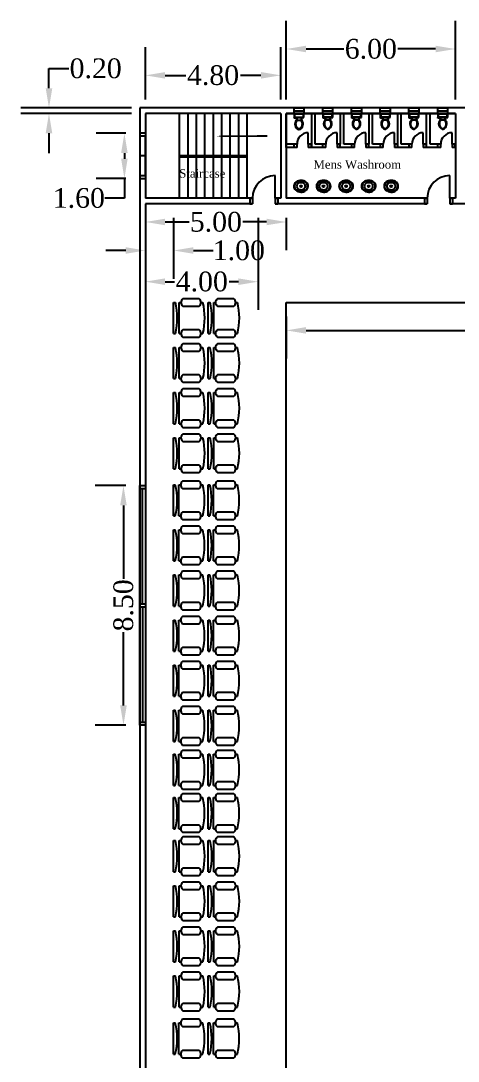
# Model space of a CAD drawing. Header units: metres. Extents: x 31 to 289, y -25 to 127.
# Drawn here: x 202.72 to 218.24, y 13.84 to 50.75 of the extents above; entities that cross this region are included whole.
import ezdxf
from ezdxf import colors
from ezdxf.entities.mleader import LeaderData, LeaderLine
from ezdxf.math import Vec2, Vec3

# ---------------------------------------------------------------- set-up
doc = ezdxf.new("R2010")
doc.units = ezdxf.units.M
doc.header["$MEASUREMENT"] = 0
for name, color, linetype in [('courts', 90, 'Continuous'), ('dim', 50, 'Continuous'), ('dw', 160, 'Continuous'), ('obj', 213, 'Continuous'), ('txt', 130, 'Continuous')]:
    doc.layers.add(name, color=color, linetype=linetype)
doc.styles.get("Standard").update_dxf_attribs({"font": 'times.ttf', "height": 1})
doc.dimstyles.new('1-1m', dxfattribs={"dimtxt": 0.7, "dimasz": 0.7, "dimexe": 1, "dimexo": 0.5, "dimgap": 0.09, "dimtad": 0, "dimtoh": 1, "dimzin": 0, "dimdsep": 46, "dimtxsty": 'Standard', "dimcen": 0.09, "dimclrd": 2, "dimclrt": 2, "dimadec": 0, "dimazin": 0, "dimtfac": 1, "dimtofl": 0, "dimtmove": 0, "dimatfit": 3, "dimfxl": 1, "dimtolj": 1, "dimtzin": 0, "dimarcsym": 0})

# ---------------------------------------------------------------- blocks, each defined once
blk = doc.blocks.new('d1')
at = {"layer": 'dw'}
for p, q in [((0.9, 0.2), (0.9, 1)), ((0, 0.2), (0.1, 0.2)), ((0, 0.2), (0, 0)), ((0, 0), (0.1, 0)), ((0.1, 0.2), (0.1, 0)), ((0.9, 0.2), (1, 0.2)), ((0.9, 0.2), (0.9, 0)), ((0.9, 0), (1, 0)), ((1, 0.2), (1, 0))]:
    blk.add_line(p, q, dxfattribs=at)
blk.add_arc((0.9, 0.2), 0.8, 90, 180, dxfattribs=at)
blk = doc.blocks.new('Toilet - top')
for p, q in [((-10, -8.5), (-8, -8.5)), ((-10, -9.5), (-10, -8.5)), ((-7, -9.5), (-10, -9.5)), ((-8, -8.5), (-8, -8)), ((-7, -8), (-7, -9.5)), ((-4, -8), (-6, -14)), ((4, -14), (-4, -14)), ((4, -8), (6, -14)), ((9.5, -6), (9.5, -2))]:
    blk.add_line(p, q)
blk.add_lwpolyline([(10.5, -8), (10.5, 0), (-10.5, 0), (-10.5, -8)], close=True)
for points in [[(-9.5, -2), (-9.5, -6)], [(8.5, -1), (-8.5, -1)], [(-8.5, -7), (8.5, -7)]]:
    blk.add_lwpolyline(points)
for centre, radius, start, end in [((-8.6, -1.9), 0.884, 81.8699, 188.1301), ((-8.6, -6.1), 0.884, 171.8699, 278.1301), ((3.5, -21.6), 12.2, 141.4691, 247.9714), ((4.2, -21.8), 11.3, 136.3677, 238.9468), ((-3.5, -21.6), 12.2, 292.0284, 38.5307), ((-4.2, -21.8), 11.3, 301.053, 43.6321), ((8.6, -1.9), 0.884, 351.8699, 98.1301), ((8.6, -6.1), 0.884, 261.8699, 8.1301), ((0, -27.9), 4, 245.7318, 294.2682), ((0, -29), 4, 254.8605, 285.1395)]:
    blk.add_arc(centre, radius, start, end)
blk = doc.blocks.new('Sink - Oval top')
for p, q in [((-1, 0), (1, 0)), ((0, 1), (0, -1))]:
    blk.add_line(p, q)
at = {"linetype": 'Continuous'}
for points in [[(-12.2, 0.4, 0.117634), (-11.5, -3.4, 0.104469), (-8.9, -6.8, 0.090016), (-5.1, -9.1, 0.08192), (-0.3, -10, 0.08192), (4.5, -9.4, 0.090016), (8.4, -7.4, 0.104469), (11.2, -4.1, 0.117634), (12.2, -0.4, 0.117634), (11.5, 3.4, 0.104469), (8.9, 6.8, 0.090016), (5.1, 9.1, 0.08192), (0.3, 10, 0.08192), (-4.5, 9.4, 0.090016), (-8.4, 7.4, 0.104469), (-11.2, 4.1, 0.117634)], [(-11.3, 0.2, 0.118622), (-10.5, -3.3, 0.104678), (-8.1, -6.4, 0.089562), (-4.5, -8.4, 0.081185), (-0.1, -9.2, 0.081185), (4.3, -8.5, 0.089562), (7.9, -6.6, 0.104678), (10.4, -3.5, 0.118622), (11.3, -0.2, 0.118622), (10.5, 3.3, 0.104678), (8.1, 6.4, 0.089562), (4.5, 8.4, 0.081185), (0.1, 9.2, 0.081185), (-4.3, 8.5, 0.089562), (-7.9, 6.6, 0.104678), (-10.4, 3.5, 0.118622)], [(-7.4, 0.1, 0.118283), (-6.9, -2.2, 0.104607), (-5.3, -4.2, 0.089718), (-3, -5.5, 0.081436), (-0.1, -6, 0.081436), (2.8, -5.6, 0.089718), (5.2, -4.3, 0.104607), (6.9, -2.3, 0.118283), (7.4, -0.1, 0.118283), (6.9, 2.2, 0.104607), (5.3, 4.2, 0.089718), (3, 5.5, 0.081436), (0.1, 6, 0.081436), (-2.8, 5.6, 0.089718), (-5.2, 4.3, 0.104607), (-6.9, 2.3, 0.118283)]]:
    blk.add_lwpolyline(points, format="xyb", close=True, dxfattribs=at)
for radius in [1.5, 1]:
    blk.add_circle((0, 0), radius)
blk = doc.blocks.new('w1')
at = {"layer": 'dw'}
for p, q in [((-0.2, 0), (0, 0)), ((-0.2, -8.5), (-0.2, 0)), ((0, 0), (0, -8.5)), ((-0.2, -0.1), (0, -0.1)), ((-0.1, -4.2), (-0.1, -0.1)), ((-0.2, -4.2), (0, -4.2)), ((-0.2, -4.3), (0, -4.3)), ((-0.1, -4.3), (-0.1, -8.4)), ((0, -8.4), (-0.2, -8.4)), ((0, -8.5), (-0.2, -8.5))]:
    blk.add_line(p, q, dxfattribs=at)
blk = doc.blocks.new('*D89')
at = {"layer": 'Defpoints', "color": 0, "transparency": 16777216}
for p in [(211.942, 48.817), (207.142, 47.46), (211.942, 47.46)]:
    blk.add_point(p, dxfattribs=at)
at = {"layer": 'dim', "color": 0, "lineweight": -2, "transparency": 16777216}
for p, q in [((207.142, 47.96), (207.142, 49.817)), ((211.942, 47.96), (211.942, 49.817))]:
    blk.add_line(p, q, dxfattribs=at)
at = {"layer": 'dim', "color": 2, "lineweight": -2, "transparency": 16777216}
for p, q in [((207.842, 48.817), (208.574, 48.817)), ((211.242, 48.817), (210.51, 48.817))]:
    blk.add_line(p, q, dxfattribs=at)
at = {"layer": 'dim', "color": 2, "transparency": 16777216}
for points in [[(207.842, 48.933), (207.842, 48.7), (207.142, 48.817)], [(211.242, 48.933), (211.242, 48.7), (211.942, 48.817)]]:
    blk.add_solid(points, dxfattribs=at)
at = {"layer": 'dim', "color": 2, "transparency": 16777216, "insert": (209.542, 48.817), "char_height": 0.7, "attachment_point": 5}
blk.add_mtext('\\A1;4.80', dxfattribs=at)
blk = doc.blocks.new('*D90')
at = {"layer": 'Defpoints', "color": 0, "transparency": 16777216}
for p in [(218.142, 49.752), (212.142, 47.46), (218.142, 47.46)]:
    blk.add_point(p, dxfattribs=at)
at = {"layer": 'dim', "color": 0, "lineweight": -2, "transparency": 16777216}
for p, q in [((212.142, 47.96), (212.142, 50.752)), ((218.142, 47.96), (218.142, 50.752))]:
    blk.add_line(p, q, dxfattribs=at)
at = {"layer": 'dim', "color": 2, "lineweight": -2, "transparency": 16777216}
for p, q in [((212.842, 49.752), (214.188, 49.752)), ((217.442, 49.752), (216.095, 49.752))]:
    blk.add_line(p, q, dxfattribs=at)
at = {"layer": 'dim', "color": 2, "transparency": 16777216}
for points in [[(212.842, 49.869), (212.842, 49.635), (212.142, 49.752)], [(217.442, 49.869), (217.442, 49.635), (218.142, 49.752)]]:
    blk.add_solid(points, dxfattribs=at)
at = {"layer": 'dim', "color": 2, "transparency": 16777216, "insert": (215.142, 49.752), "char_height": 0.7, "attachment_point": 5}
blk.add_mtext('\\A1;6.00', dxfattribs=at)
blk = doc.blocks.new('*D99')
at = {"layer": 'Defpoints', "color": 0, "transparency": 16777216}
for p in [(206.942, 34.26), (206.362, 25.76), (206.942, 25.76)]:
    blk.add_point(p, dxfattribs=at)
at = {"layer": 'dim', "color": 0, "lineweight": -2, "transparency": 16777216}
for p, q in [((206.442, 34.26), (205.362, 34.26)), ((206.442, 25.76), (205.362, 25.76))]:
    blk.add_line(p, q, dxfattribs=at)
at = {"layer": 'dim', "color": 2, "lineweight": -2, "transparency": 16777216}
for p, q in [((206.362, 33.56), (206.362, 30.955)), ((206.362, 26.46), (206.362, 29.065))]:
    blk.add_line(p, q, dxfattribs=at)
at = {"layer": 'dim', "color": 2, "transparency": 16777216}
for points in [[(206.245, 33.56), (206.479, 33.56), (206.362, 34.26)], [(206.245, 26.46), (206.479, 26.46), (206.362, 25.76)]]:
    blk.add_solid(points, dxfattribs=at)
at = {"layer": 'dim', "color": 2, "transparency": 16777216, "insert": (206.362, 30.01), "char_height": 0.7, "attachment_point": 5, "rotation": 90}
blk.add_mtext('\\A1;8.50', dxfattribs=at)
blk = doc.blocks.new('*D103')
at = {"layer": 'Defpoints', "color": 0, "transparency": 16777216}
for p in [(206.942, 46.76), (206.396, 45.16), (206.942, 45.16)]:
    blk.add_point(p, dxfattribs=at)
at = {"layer": 'dim', "color": 0, "lineweight": -2, "transparency": 16777216}
for p, q in [((206.442, 46.76), (205.396, 46.76)), ((206.442, 45.16), (205.396, 45.16))]:
    blk.add_line(p, q, dxfattribs=at)
at = {"layer": 'dim', "color": 2, "lineweight": -2, "transparency": 16777216}
for p, q in [((206.396, 46.06), (206.396, 45.86)), ((206.396, 45.16), (206.396, 44.46)), ((206.396, 44.46), (205.696, 44.46))]:
    blk.add_line(p, q, dxfattribs=at)
at = {"layer": 'dim', "color": 2, "transparency": 16777216}
for points in [[(206.279, 46.06), (206.512, 46.06), (206.396, 46.76)], [(206.279, 45.86), (206.512, 45.86), (206.396, 45.16)]]:
    blk.add_solid(points, dxfattribs=at)
at = {"layer": 'dim', "color": 2, "transparency": 16777216, "insert": (204.78, 44.46), "char_height": 0.7, "attachment_point": 5}
blk.add_mtext('\\A1;1.60', dxfattribs=at)
blk = doc.blocks.new('*D107')
at = {"layer": 'Defpoints', "color": 0, "transparency": 16777216}
for p in [(203.719, 47.66), (207.142, 47.66), (207.142, 47.46)]:
    blk.add_point(p, dxfattribs=at)
at = {"layer": 'dim', "color": 2, "lineweight": -2, "transparency": 16777216}
for p, q in [((203.719, 48.36), (203.719, 49.06)), ((203.719, 49.06), (204.419, 49.06)), ((203.719, 46.76), (203.719, 46.06))]:
    blk.add_line(p, q, dxfattribs=at)
at = {"layer": 'dim', "color": 0, "lineweight": -2, "transparency": 16777216}
for p, q in [((206.642, 47.66), (202.719, 47.66)), ((206.642, 47.46), (202.719, 47.46))]:
    blk.add_line(p, q, dxfattribs=at)
at = {"layer": 'dim', "color": 2, "transparency": 16777216}
for points in [[(203.602, 48.36), (203.836, 48.36), (203.719, 47.66)], [(203.602, 46.76), (203.836, 46.76), (203.719, 47.46)]]:
    blk.add_solid(points, dxfattribs=at)
at = {"layer": 'dim', "color": 2, "transparency": 16777216, "insert": (205.376, 49.06), "char_height": 0.7, "attachment_point": 5}
blk.add_mtext('\\A1;0.20', dxfattribs=at)
blk = doc.blocks.new('Chair - Desk')
at = {"linetype": 'Continuous'}
for p, q in [((-8.5, 0), (-8.5, -1)), ((-8.5, 0), (8.5, 0)), ((8.5, 0), (8.5, -1)), ((-10.5, -5), (-10.5, -14)), ((-8.5, -3), (-8.5, -4)), ((-8.5, -3), (8.5, -3)), ((-6.5, -14), (-6.5, -5)), ((-2, -3), (-2, -1.9355)), ((2, -1.9576), (2, -3)), ((6.5, -5), (6.5, -14)), ((8.5, -3), (8.5, -4)), ((10.5, -14), (10.5, -5)), ((-8.5, -15), (-8.5, -16)), ((8.5, -15), (8.5, -16))]:
    blk.add_line(p, q, dxfattribs=at)
for centre, radius, start, end in [((-8.5, -6.5), 2.5, 36.8699, 143.1301), ((0, 34.625), 36.625, 256.5803, 283.4197), ((8.5, -6.5), 2.5, 36.8699, 143.1301), ((-8.5, -12.5), 2.5, 216.8699, 323.1301), ((0, 19.625), 36.625, 256.5803, 283.4197), ((8.5, -12.5), 2.5, 216.8699, 323.1301)]:
    blk.add_arc(centre, radius, start, end, dxfattribs=at)
blk = doc.blocks.new('*D151')
at = {"layer": 'Defpoints', "color": 0, "transparency": 16777216}
for p in [(207.142, 44.26), (212.142, 44.26), (212.142, 43.614)]:
    blk.add_point(p, dxfattribs=at)
at = {"layer": 'dim', "color": 0, "lineweight": -2, "transparency": 16777216}
for p, q in [((207.142, 43.76), (207.142, 42.614)), ((212.142, 43.76), (212.142, 42.614))]:
    blk.add_line(p, q, dxfattribs=at)
at = {"layer": 'dim', "color": 2, "lineweight": -2, "transparency": 16777216}
for p, q in [((207.842, 43.614), (208.69, 43.614)), ((211.442, 43.614), (210.593, 43.614))]:
    blk.add_line(p, q, dxfattribs=at)
at = {"layer": 'dim', "color": 2, "transparency": 16777216}
for points in [[(207.842, 43.731), (207.842, 43.498), (207.142, 43.614)], [(211.442, 43.731), (211.442, 43.498), (212.142, 43.614)]]:
    blk.add_solid(points, dxfattribs=at)
at = {"layer": 'dim', "color": 2, "transparency": 16777216, "insert": (209.642, 43.614), "char_height": 0.7, "attachment_point": 5}
blk.add_mtext('\\A1;5.00', dxfattribs=at)
blk = doc.blocks.new('*D154')
at = {"layer": 'Defpoints', "color": 0, "transparency": 16777216}
for p in [(207.142, 44.26), (208.142, 44.26), (208.142, 42.602)]:
    blk.add_point(p, dxfattribs=at)
at = {"layer": 'dim', "color": 0, "lineweight": -2, "transparency": 16777216}
for p, q in [((207.142, 43.76), (207.142, 41.602)), ((208.142, 43.76), (208.142, 41.602))]:
    blk.add_line(p, q, dxfattribs=at)
at = {"layer": 'dim', "color": 2, "lineweight": -2, "transparency": 16777216}
for p, q in [((206.442, 42.602), (205.742, 42.602)), ((208.842, 42.602), (209.542, 42.602))]:
    blk.add_line(p, q, dxfattribs=at)
at = {"layer": 'dim', "color": 2, "transparency": 16777216}
for points in [[(206.442, 42.719), (206.442, 42.486), (207.142, 42.602)], [(208.842, 42.719), (208.842, 42.486), (208.142, 42.602)]]:
    blk.add_solid(points, dxfattribs=at)
at = {"layer": 'dim', "color": 2, "transparency": 16777216, "insert": (210.457, 42.602), "char_height": 0.7, "attachment_point": 5}
blk.add_mtext('\\A1;1.00', dxfattribs=at)
blk = doc.blocks.new('*D155')
at = {"layer": 'Defpoints', "color": 0, "transparency": 16777216}
for p in [(207.142, 44.26), (211.142, 44.26), (211.142, 41.496)]:
    blk.add_point(p, dxfattribs=at)
at = {"layer": 'dim', "color": 0, "lineweight": -2, "transparency": 16777216}
for p, q in [((207.142, 43.76), (207.142, 40.496)), ((211.142, 43.76), (211.142, 40.496))]:
    blk.add_line(p, q, dxfattribs=at)
at = {"layer": 'dim', "color": 2, "lineweight": -2, "transparency": 16777216}
for p, q in [((207.842, 41.496), (208.174, 41.496)), ((210.442, 41.496), (210.11, 41.496))]:
    blk.add_line(p, q, dxfattribs=at)
at = {"layer": 'dim', "color": 2, "transparency": 16777216}
for points in [[(207.842, 41.613), (207.842, 41.379), (207.142, 41.496)], [(210.442, 41.613), (210.442, 41.379), (211.142, 41.496)]]:
    blk.add_solid(points, dxfattribs=at)
at = {"layer": 'dim', "color": 2, "transparency": 16777216, "insert": (209.142, 41.496), "char_height": 0.7, "attachment_point": 5}
blk.add_mtext('\\A1;4.00', dxfattribs=at)
blk = doc.blocks.new('*D156')
at = {"layer": 'Defpoints', "color": 0, "transparency": 16777216}
for p in [(212.142, 40.76), (237.142, 40.76), (237.142, 39.768)]:
    blk.add_point(p, dxfattribs=at)
at = {"layer": 'dim', "color": 0, "lineweight": -2, "transparency": 16777216}
for p, q in [((212.142, 40.26), (212.142, 38.768)), ((237.142, 40.26), (237.142, 38.768))]:
    blk.add_line(p, q, dxfattribs=at)
at = {"layer": 'dim', "color": 2, "lineweight": -2, "transparency": 16777216}
for p, q in [((212.842, 39.768), (223.418, 39.768)), ((236.442, 39.768), (225.865, 39.768))]:
    blk.add_line(p, q, dxfattribs=at)
at = {"layer": 'dim', "color": 2, "transparency": 16777216}
for points in [[(212.842, 39.885), (212.842, 39.652), (212.142, 39.768)], [(236.442, 39.885), (236.442, 39.652), (237.142, 39.768)]]:
    blk.add_solid(points, dxfattribs=at)
at = {"layer": 'dim', "color": 2, "transparency": 16777216, "insert": (224.642, 39.768), "char_height": 0.7, "attachment_point": 5}
blk.add_mtext('\\A1;25.00', dxfattribs=at)

msp = doc.modelspace()

# ---------------------------------------------------------------- linework, layer by layer
for p, q in [((206.942, 47.66), (206.942, -17.34)), ((241.942, 47.66), (206.942, 47.66)), ((207.142, 47.46), (207.142, 44.46)), ((211.942, 47.46), (207.142, 47.46)), ((208.342, 47.46), (208.342, 45.96)), ((208.642, 47.46), (208.642, 45.96)), ((208.942, 47.46), (208.942, 45.96)), ((209.242, 47.46), (209.242, 45.96)), ((209.542, 47.46), (209.542, 45.96)), ((209.842, 47.46), (209.842, 45.96)), ((210.142, 47.46), (210.142, 45.96)), ((210.442, 47.46), (210.442, 45.96)), ((210.742, 47.46), (210.742, 45.96)), ((211.942, 47.46), (211.942, 44.46)), ((212.142, 47.46), (212.142, 44.46)), ((218.142, 47.46), (212.142, 47.46)), ((212.142, 47.46), (218.142, 47.46)), ((212.142, 46.26), (212.142, 47.46)), ((213.042, 46.26), (213.042, 47.46)), ((213.162, 46.38), (213.162, 47.46)), ((214.062, 46.38), (214.062, 47.46)), ((214.182, 46.38), (214.182, 47.46)), ((215.082, 46.38), (215.082, 47.46)), ((215.202, 46.38), (215.202, 47.46)), ((216.102, 46.38), (216.102, 47.46)), ((216.222, 46.38), (216.222, 47.46)), ((217.122, 46.38), (217.122, 47.46)), ((217.242, 46.38), (217.242, 47.46)), ((218.142, 47.46), (218.142, 44.46)), ((218.142, 47.46), (218.142, 46.26)), ((212.522, 46.38), (212.142, 46.38)), ((212.522, 46.26), (212.142, 46.26)), ((213.042, 46.38), (212.922, 46.38)), ((213.542, 46.26), (212.922, 46.26)), ((213.542, 46.38), (213.162, 46.38)), ((214.062, 46.38), (213.942, 46.38)), ((214.562, 46.26), (213.942, 46.26)), ((214.562, 46.38), (214.182, 46.38)), ((215.082, 46.38), (214.962, 46.38)), ((215.582, 46.26), (214.962, 46.26)), ((215.582, 46.38), (215.202, 46.38)), ((216.102, 46.38), (215.982, 46.38)), ((216.602, 46.26), (215.982, 46.26)), ((216.602, 46.38), (216.222, 46.38)), ((217.122, 46.38), (217.002, 46.38)), ((217.622, 46.26), (217.002, 46.26)), ((217.622, 46.38), (217.242, 46.38)), ((218.142, 46.38), (218.022, 46.38)), ((218.142, 46.26), (218.022, 46.26)), ((210.742, 45.96), (208.342, 45.96)), ((208.342, 45.96), (208.342, 45.91)), ((210.742, 45.91), (208.342, 45.91)), ((208.342, 45.91), (208.342, 44.46)), ((208.642, 45.91), (208.642, 44.46)), ((208.942, 45.91), (208.942, 44.46)), ((209.242, 45.91), (209.242, 44.46)), ((209.542, 45.91), (209.542, 44.46)), ((209.842, 45.91), (209.842, 44.46)), ((210.142, 45.91), (210.142, 44.46)), ((210.442, 45.91), (210.442, 44.46)), ((210.742, 45.96), (210.742, 45.91)), ((210.742, 45.91), (210.742, 44.46)), ((210.942, 44.46), (207.142, 44.46)), ((211.942, 44.46), (211.742, 44.46)), ((217.142, 44.46), (212.142, 44.46)), ((218.142, 44.46), (217.942, 44.46)), ((207.142, 44.26), (207.142, -13.94)), ((210.942, 44.26), (207.142, 44.26)), ((217.142, 44.26), (211.742, 44.26)), ((220.642, 44.26), (217.942, 44.26))]:
    msp.add_line(p, q)
at = {"layer": 'courts'}
msp.add_lwpolyline([(212.142, 40.76), (237.142, 40.76), (237.142, -9.24), (212.142, -9.24)], close=True, dxfattribs=at)
at = {"layer": 'dw'}
for p, q in [((212.415, 47.66), (212.765, 47.66)), ((212.415, 47.46), (212.415, 47.66)), ((212.765, 47.66), (212.765, 47.46)), ((213.435, 47.66), (213.785, 47.66)), ((213.435, 47.46), (213.435, 47.66)), ((213.785, 47.66), (213.785, 47.46)), ((214.455, 47.66), (214.805, 47.66)), ((214.455, 47.46), (214.455, 47.66)), ((214.805, 47.66), (214.805, 47.46)), ((215.475, 47.66), (215.825, 47.66)), ((215.475, 47.46), (215.475, 47.66)), ((215.825, 47.66), (215.825, 47.46)), ((216.495, 47.66), (216.845, 47.66)), ((216.495, 47.46), (216.495, 47.66)), ((216.845, 47.66), (216.845, 47.46)), ((217.515, 47.66), (217.865, 47.66)), ((217.515, 47.46), (217.515, 47.66)), ((217.865, 47.66), (217.865, 47.46)), ((212.415, 47.56), (212.765, 47.56)), ((212.765, 47.46), (212.415, 47.46)), ((213.435, 47.56), (213.785, 47.56)), ((213.785, 47.46), (213.435, 47.46)), ((214.455, 47.56), (214.805, 47.56)), ((214.805, 47.46), (214.455, 47.46)), ((215.475, 47.56), (215.825, 47.56)), ((215.825, 47.46), (215.475, 47.46)), ((216.495, 47.56), (216.845, 47.56)), ((216.845, 47.46), (216.495, 47.46)), ((217.515, 47.56), (217.865, 47.56)), ((217.865, 47.46), (217.515, 47.46)), ((207.142, 46.76), (206.942, 46.76)), ((206.942, 46.76), (206.942, 46.66)), ((207.142, 46.66), (206.942, 46.66)), ((206.942, 46.66), (206.942, 45.26)), ((207.142, 46.76), (207.142, 46.66)), ((207.142, 45.96), (207.142, 46.66)), ((212.922, 46.38), (212.922, 46.78)), ((213.942, 46.38), (213.942, 46.78)), ((214.962, 46.38), (214.962, 46.78)), ((215.982, 46.38), (215.982, 46.78)), ((217.002, 46.38), (217.002, 46.78)), ((218.022, 46.38), (218.022, 46.78)), ((212.422, 46.26), (212.422, 46.38)), ((212.522, 46.38), (212.422, 46.38)), ((212.522, 46.26), (212.422, 46.26)), ((212.522, 46.26), (212.522, 46.38)), ((212.922, 46.38), (212.922, 46.26)), ((212.922, 46.38), (213.022, 46.38)), ((213.022, 46.26), (212.922, 46.26)), ((213.022, 46.38), (213.022, 46.26)), ((213.442, 46.26), (213.442, 46.38)), ((213.542, 46.38), (213.442, 46.38)), ((213.542, 46.26), (213.442, 46.26)), ((213.542, 46.26), (213.542, 46.38)), ((213.942, 46.38), (213.942, 46.26)), ((213.942, 46.38), (214.042, 46.38)), ((214.042, 46.26), (213.942, 46.26)), ((214.042, 46.38), (214.042, 46.26)), ((214.462, 46.26), (214.462, 46.38)), ((214.562, 46.38), (214.462, 46.38)), ((214.562, 46.26), (214.462, 46.26)), ((214.562, 46.26), (214.562, 46.38)), ((214.962, 46.38), (214.962, 46.26)), ((214.962, 46.38), (215.062, 46.38)), ((215.062, 46.26), (214.962, 46.26)), ((215.062, 46.38), (215.062, 46.26)), ((215.482, 46.26), (215.482, 46.38)), ((215.582, 46.38), (215.482, 46.38)), ((215.582, 46.26), (215.482, 46.26)), ((215.582, 46.26), (215.582, 46.38)), ((215.982, 46.38), (215.982, 46.26)), ((215.982, 46.38), (216.082, 46.38)), ((216.082, 46.26), (215.982, 46.26)), ((216.082, 46.38), (216.082, 46.26)), ((216.502, 46.26), (216.502, 46.38)), ((216.602, 46.38), (216.502, 46.38)), ((216.602, 46.26), (216.502, 46.26)), ((216.602, 46.26), (216.602, 46.38)), ((217.002, 46.38), (217.002, 46.26)), ((217.002, 46.38), (217.102, 46.38)), ((217.102, 46.26), (217.002, 46.26)), ((217.102, 46.38), (217.102, 46.26)), ((217.522, 46.26), (217.522, 46.38)), ((217.622, 46.38), (217.522, 46.38)), ((217.622, 46.26), (217.522, 46.26)), ((217.622, 46.26), (217.622, 46.38)), ((218.022, 46.38), (218.022, 46.26)), ((218.022, 46.38), (218.122, 46.38)), ((218.122, 46.26), (218.022, 46.26)), ((218.122, 46.38), (218.122, 46.26)), ((207.142, 45.96), (206.942, 45.96)), ((207.142, 45.26), (207.142, 45.96)), ((206.942, 45.26), (207.142, 45.26)), ((206.942, 45.26), (206.942, 45.16)), ((206.942, 45.16), (207.142, 45.16)), ((207.142, 45.26), (207.142, 45.16))]:
    msp.add_line(p, q, dxfattribs=at)
for centre in [(212.922, 46.38), (213.942, 46.38), (214.962, 46.38), (215.982, 46.38), (217.002, 46.38), (218.022, 46.38)]:
    msp.add_arc(centre, 0.4, 90, 180, dxfattribs=at)

# ---------------------------------------------------------------- block references
at = {"xscale": 0.06498415201484763, "yscale": 0.06498415201484763, "zscale": 0.06498415201484763, "rotation": 89.99999999999997}
for p in [(208.142, 40.208), (209.37, 40.208), (208.142, 38.608), (209.37, 38.608), (208.142, 37.008), (209.37, 37.008), (208.142, 35.408), (209.37, 35.408), (208.138, 33.738), (209.366, 33.738), (208.138, 32.138), (209.366, 32.138), (208.138, 30.538), (209.366, 30.538), (208.138, 28.938), (209.366, 28.938), (208.138, 27.338), (209.366, 27.338), (208.138, 25.738), (209.366, 25.738), (208.138, 24.177), (209.366, 24.177), (208.138, 22.64), (209.366, 22.64), (208.142, 21.111), (209.37, 21.111), (208.142, 19.511), (209.37, 19.511), (208.142, 17.911), (209.37, 17.911), (208.142, 16.311), (209.37, 16.311), (208.138, 14.641), (209.366, 14.641)]:
    msp.add_blockref('Chair - Desk', p, dxfattribs=at)
at = {"layer": 'dw'}
for name, p in [('d1', (210.842, 44.26)), ('d1', (217.042, 44.26)), ('w1', (207.142, 34.26))]:
    msp.add_blockref(name, p, dxfattribs=at)
at = {"layer": 'obj'}
for name, p, xscale, yscale, zscale in [('Toilet - top', (212.592, 47.455), 0.01682500892709509, 0.01682500892709509, 0.01682500892709509), ('Toilet - top', (213.612, 47.46), 0.01682500892709509, 0.01682500892709509, 0.01682500892709509), ('Toilet - top', (214.632, 47.46), 0.01682500892709509, 0.01682500892709509, 0.01682500892709509), ('Toilet - top', (215.652, 47.46), 0.01682500892709509, 0.01682500892709509, 0.01682500892709509), ('Toilet - top', (216.672, 47.46), 0.01682500892709509, 0.01682500892709509, 0.01682500892709509), ('Toilet - top', (217.692, 47.46), 0.01682500892709509, 0.01682500892709509, 0.01682500892709509), ('Sink - Oval top', (212.663, 44.883), 0.02079870980155859, 0.02079870980155859, 0.02079870980155859), ('Sink - Oval top', (213.463, 44.883), 0.02079870980155859, 0.02079870980155859, 0.02079870980155859), ('Sink - Oval top', (214.263, 44.883), 0.02079870980155859, 0.02079870980155859, 0.02079870980155859), ('Sink - Oval top', (215.063, 44.883), 0.02079870980155859, 0.02079870980155859, 0.02079870980155859), ('Sink - Oval top', (215.863, 44.883), 0.02079870980155859, 0.02079870980155859, 0.02079870980155859)]:
    msp.add_blockref(name, p, dxfattribs=dict(at, xscale=xscale, yscale=yscale, zscale=zscale))

# ---------------------------------------------------------------- texts
at = {"layer": 'txt', "char_height": 0.3, "attachment_point": 1}
for s, insert in [('Mens Washroom', (213.107, 45.807)), ('Staircase', (208.342, 45.488))]:
    msp.add_mtext_dynamic_manual_height_columns(s, width=5.06334, gutter_width=1, heights=[1.244], dxfattribs=dict(at, insert=insert))

# ---------------------------------------------------------------- dimensions: what is measured, and where the dimension line sits
at = {"layer": 'dim'}
for p1, p2, distance, picture, middle in [((212.142, 47.46), (218.142, 47.46), 2.292, '*D90', (215.142, 49.752)), ((207.142, 47.46), (207.142, 47.66), 3.423, '*D107', (205.376, 49.06)), ((207.142, 47.46), (211.942, 47.46), 1.357, '*D89', (209.542, 48.817)), ((206.942, 46.76), (206.942, 45.16), -0.546, '*D103', (204.78, 44.46)), ((206.942, 34.26), (206.942, 25.76), -0.58, '*D99', (206.362, 30.01))]:
    dim = msp.add_aligned_dim(p1=p1, p2=p2, distance=distance, dimstyle='1-1m', dxfattribs=at)
    dim.commit()
    dim.dimension.update_dxf_attribs({"geometry": picture, "text_midpoint": middle})
for base, p1, p2, picture, middle in [((208.142, 42.602), (207.142, 44.26), (208.142, 44.26), '*D154', (210.457, 42.602)), ((237.142, 39.768), (212.142, 40.76), (237.142, 40.76), '*D156', (224.642, 39.768))]:
    dim = msp.add_linear_dim(base=base, p1=p1, p2=p2, dimstyle='1-1m', dxfattribs=at)
    dim.commit()
    dim.dimension.update_dxf_attribs({"geometry": picture, "text_midpoint": middle})
for base, p2, picture, middle in [((212.142, 43.614), (212.142, 44.26), '*D151', (209.642, 43.614)), ((211.142, 41.496), (211.142, 44.26), '*D155', (209.142, 41.496))]:
    dim = msp.add_linear_dim(base=base, p1=(207.142, 44.26), p2=p2, dimstyle='1-1m', dxfattribs=at)
    dim.commit()
    dim.dimension.update_dxf_attribs({"geometry": picture, "text_midpoint": middle, "dimtype": 160})

# ---------------------------------------------------------------- leaders
ml = msp.add_multileader_mtext('Standard')
ml.set_content('', color=256)
ml.set_leader_properties()
ml.build(insert=Vec2(0, 0))
ml.multileader.update_dxf_attribs({"dogleg_length": 0.36, "arrow_head_size": 0.18})
ctx = ml.context
ctx.base_point, ctx.char_height, ctx.arrow_head_size, ctx.landing_gap_size, ctx.plane_origin, ctx.plane_x_axis, ctx.plane_y_axis = Vec3(211.644, 46.67), 0.18, 0.18, 0.09, Vec3(209.684, 45.946), Vec3(-0.999991, -0.004333), Vec3(0.004333, -0.999991)
ctx.text_align_type = 2
notes = []
notes.append((ctx, [(0, (1, 1, 0), (211.104, 46.668), (0.999991, 0.004333), 0.36, [(0, [(209.681, 46.658)], 0, [])])]))
ctx.mtext.insert, ctx.mtext.text_direction, ctx.mtext.rotation, ctx.mtext.alignment, ctx.mtext.flow_direction = Vec3(211.554, 46.58), Vec3(-0.999991, -0.004333), 3.145926, 3, 5
for ctx, leaders in notes:
    for number, flags, end, landing, length, lines in leaders:
        leader = LeaderData()
        leader.index, (leader.has_last_leader_line, leader.has_dogleg_vector, leader.attachment_direction) = number, flags
        leader.last_leader_point, leader.dogleg_vector, leader.dogleg_length = Vec3(end), Vec3(landing), length
        for number, points, colour, breaks in lines:
            line = LeaderLine()
            line.index, line.vertices, line.color, line.breaks = number, Vec3.list(points), colors.encode_raw_color(colour), breaks
            leader.lines.append(line)
        ctx.leaders.append(leader)

doc.saveas('drawing.dxf')
